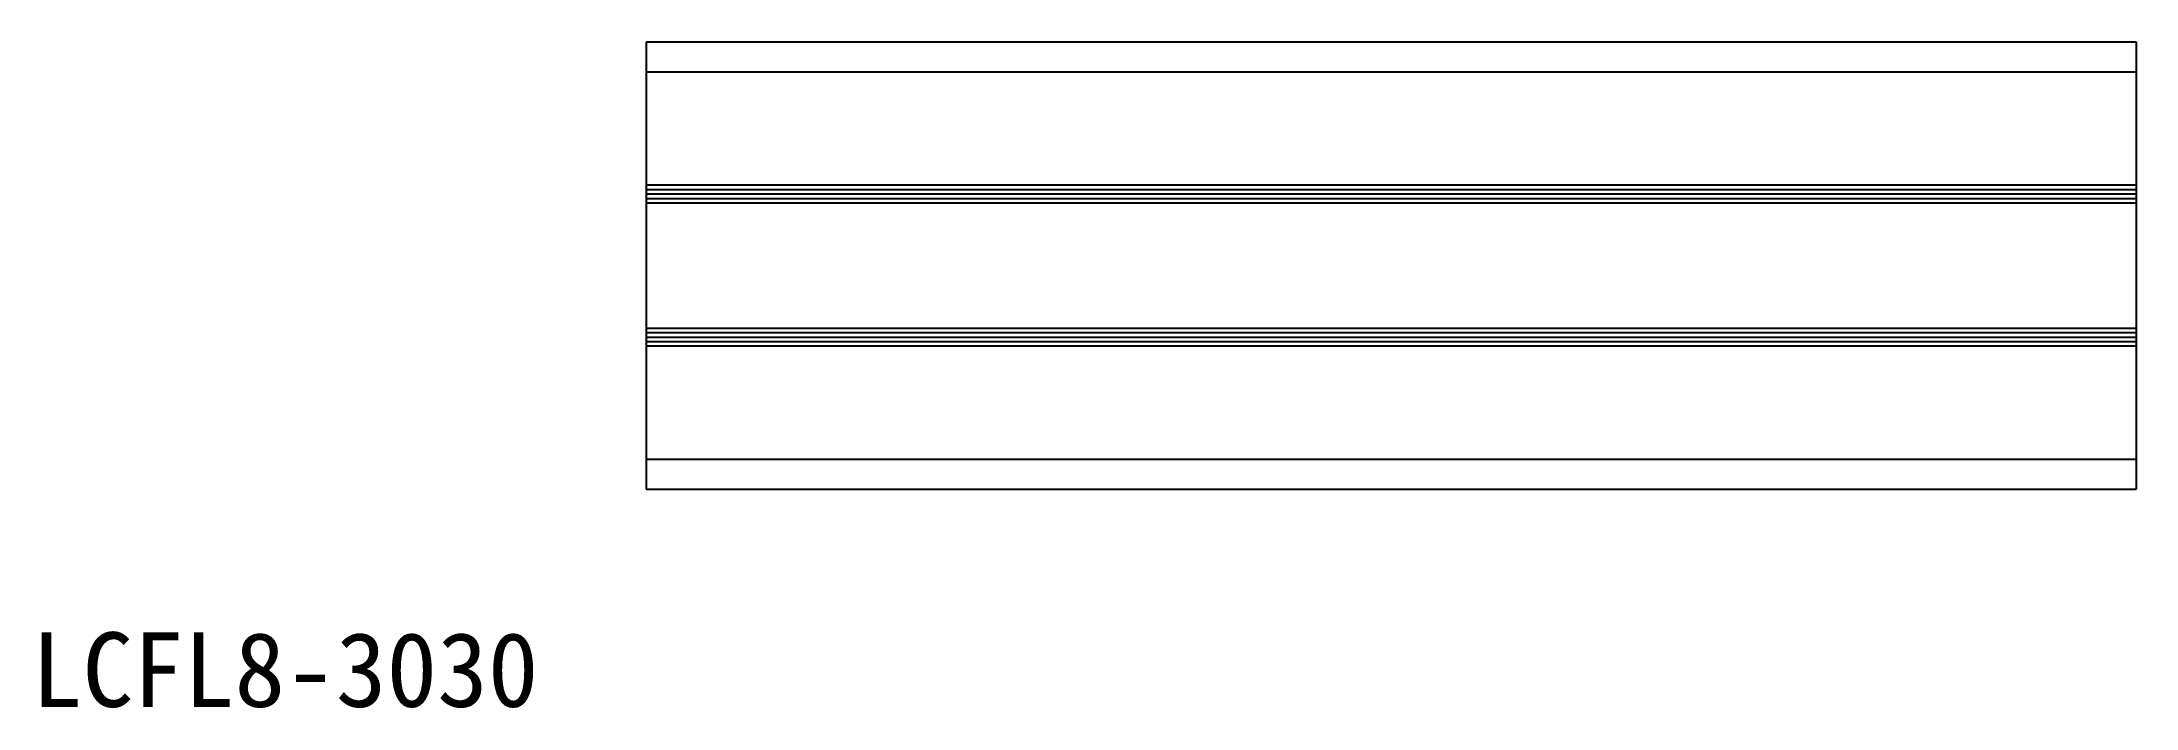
# Model space of a CAD drawing. Header units: millimetres. Extents: x 2 to 143, y -15 to 30.
import ezdxf

# ---------------------------------------------------------------- set-up
doc = ezdxf.new("R2010")
doc.units = ezdxf.units.MM
doc.styles.add('楷体', font='SimSun.ttf')

msp = doc.modelspace()

# ---------------------------------------------------------------- linework, layer by layer
for p, q in [((42.83, 29.94), (42.83, -0.06)), ((42.83, 29.94), (142.83, 29.94)), ((142.83, 29.94), (142.83, -0.06)), ((42.83, 27.94), (142.83, 27.94)), ((42.83, 20.34), (142.83, 20.34)), ((42.83, 20.04), (142.83, 20.04)), ((42.83, 19.74), (142.83, 19.74)), ((42.83, 19.44), (142.83, 19.44)), ((42.83, 19.44), (142.83, 19.44)), ((42.83, 19.44), (142.83, 19.44)), ((42.83, 19.14), (142.83, 19.14)), ((42.83, 10.74), (142.83, 10.74)), ((42.83, 10.44), (142.83, 10.44)), ((42.83, 10.14), (142.83, 10.14)), ((42.83, 9.84), (142.83, 9.84)), ((42.83, 9.54), (142.83, 9.54)), ((42.83, 1.94), (142.83, 1.94)), ((42.83, -0.06), (142.83, -0.06))]:
    msp.add_line(p, q)

# ---------------------------------------------------------------- texts
at = {"color": 0, "lineweight": 0, "insert": (1.58, -9.67), "char_height": 5, "width": 69.1022, "attachment_point": 1, "rotation": 360, "style": '楷体'}
msp.add_mtext('{\\fSimSun|b0|i0|c134|p2;LCFL8-3030}', dxfattribs=at)

doc.saveas('drawing.dxf')
